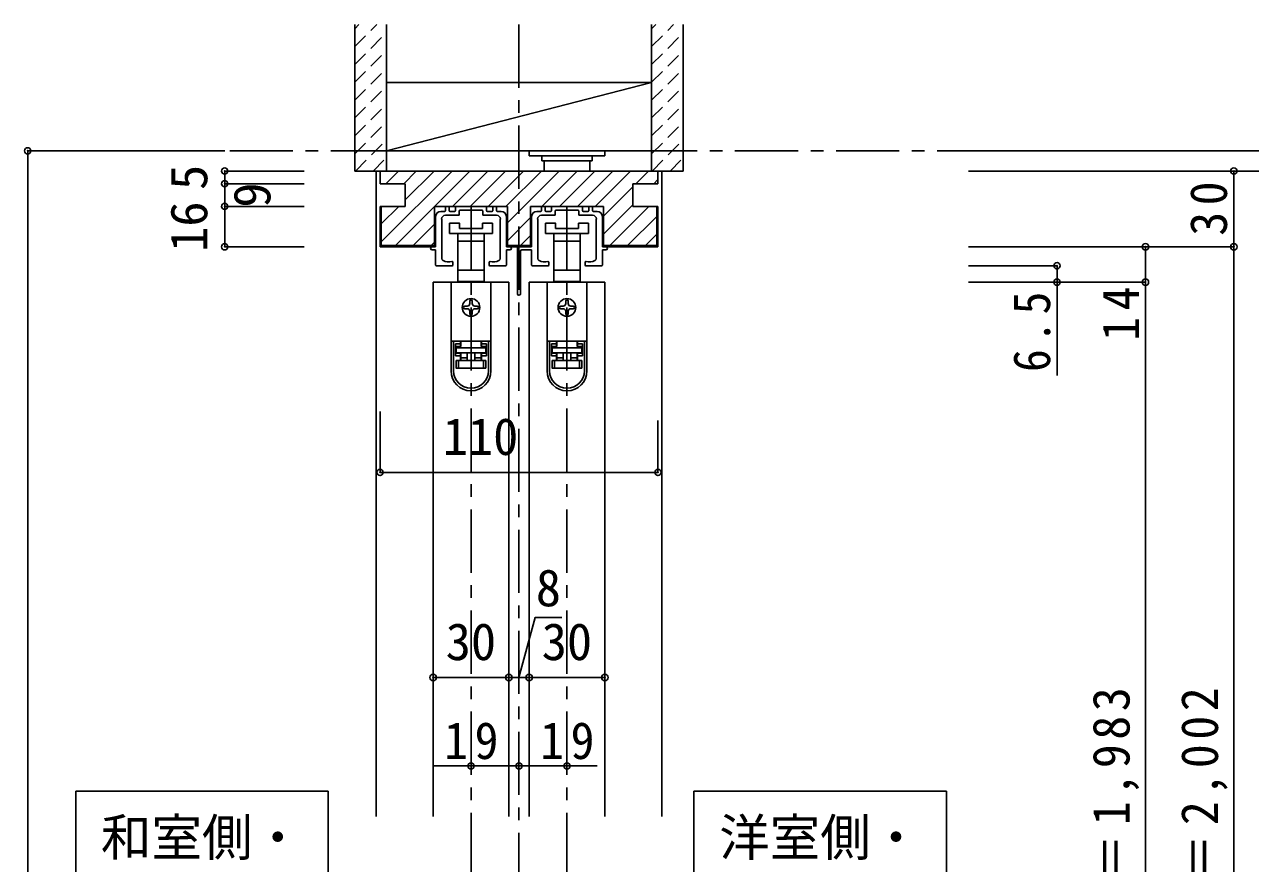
# Model space of a CAD drawing. Units: millimetres at full size, sheet at 1:5; some dimension numbers follow another scale. Extents: x -973 to 977, y -701 to 696.
# Drawn here: x -566.1 to -80.8, y -334.6 to -2.5 of the extents above; entities that cross this region are included whole.
import ezdxf
from ezdxf.enums import TextEntityAlignment as Align

# ---------------------------------------------------------------- set-up
doc = ezdxf.new("R2010")
doc.units = ezdxf.units.MM
doc.header["$LTSCALE"] = 5
doc.header["$PDMODE"] = 32
doc.header["$PDSIZE"] = 2.5
doc.linetypes.add('CHAIN1', pattern=[8, 5, -1, 1, -1])
doc.linetypes.add('DASHED1', pattern=[1.8, 1.2, -0.6])
for name, color, linetype in [('0-1_通り芯', 4, 'CHAIN1'), ('0-2_柱', 7, 'Continuous'), ('0-3_仕上げ', 2, 'Continuous'), ('0-4_枠', 3, 'Continuous'), ('0-6_扉', 6, 'Continuous'), ('0-7_金物', 7, 'Continuous'), ('0-A_文字', 7, 'Continuous'), ('0-B_寸法', 7, 'Continuous'), ('0-C_ハッチ', 4, 'Continuous')]:
    doc.layers.add(name, color=color, linetype=linetype)
doc.styles.add('ＭＳ ゴシック', font='')
doc.styles.get('ＭＳ ゴシック').set_extended_font_data('MS Gothic')

# ---------------------------------------------------------------- blocks, each defined once
blk = doc.blocks.new('下荷重(戸車)')
at = {"layer": '0-7_金物'}
for p, q in [((8.5, 37.107), (4.5, 37.107)), ((-5.25, 30.107), (0, 30.107)), ((0, 30.107), (5.25, 30.107)), ((5.25, 30.107), (5.25, 33.107)), ((5.25, 18.507), (5.25, 30.107)), ((0, 18.507), (-5.25, 18.507)), ((-5.25, 18.507), (-5.25, 14.107)), ((5.25, 18.507), (0, 18.507)), ((5.25, 14.107), (5.25, 18.507)), ((7.9, 13.807), (-7.9, 13.807)), ((-7.9, 13.807), (-7.9, -9.493)), ((-5.25, 14.107), (-4, 14.107)), ((-4, 14.107), (-4, 13.807)), ((4, 14.107), (-4, 14.107)), ((4, 14.107), (5.25, 14.107)), ((4, 13.807), (4, 14.107)), ((7.9, 13.807), (7.9, -9.493)), ((-0.5, 6.307), (-0.5, 5.307)), ((0.5, 5.307), (0.5, 6.307)), ((-1.5, 4.307), (-2.5, 4.307)), ((-2.5, 3.307), (-1.5, 3.307)), ((-0.5, 2.307), (-0.5, 1.307)), ((0.5, 1.307), (0.5, 2.307)), ((2.5, 4.307), (1.5, 4.307)), ((1.5, 3.307), (2.5, 3.307)), ((7.9, -9.493), (-7.9, -9.493)), ((-7.9, -9.493), (-7.9, -9.593)), ((-6.9, -9.593), (-7.9, -9.593)), ((-7.9, -9.593), (-7.9, -21.293)), ((-4.2, -9.593), (-6.9, -9.593)), ((-6.9, -21.293), (-6.9, -9.593)), ((-4.9, -9.593), (-4.9, -9.493)), ((-4.2, -9.593), (-4.2, -10.593)), ((-4, -11.693), (-4, -9.493)), ((4, -9.493), (4, -11.693)), ((6.9, -9.593), (4.2, -9.593)), ((4.2, -10.593), (4.2, -9.593)), ((4.9, -9.493), (4.9, -9.593)), ((6.9, -9.593), (6.9, -21.293)), ((7.9, -9.593), (6.9, -9.593)), ((7.9, -9.493), (7.9, -9.593)), ((7.9, -21.293), (7.9, -9.593)), ((-6.1, -10.593), (-6.1, -15.293)), ((-6.1, -10.593), (-4.2, -10.593)), ((-6.1, -14.293), (-4.2, -14.293)), ((-5.9, -11.693), (-5.9, -12.193)), ((-4, -11.693), (-5.9, -11.693)), ((-5.9, -12.193), (5.9, -12.193)), ((-5.9, -14.193), (-5.9, -12.193)), ((5.9, -14.193), (-5.9, -14.193)), ((-4.2, -14.293), (-4.2, -15.293)), ((-4, -16.193), (-4, -14.193)), ((-1.5, -14.193), (-1.5, -17.193)), ((1.5, -14.193), (1.5, -17.193)), ((5.9, -11.693), (4, -11.693)), ((4.2, -11.593), (4.2, -10.593)), ((4.2, -10.593), (6.1, -10.593)), ((6.1, -11.593), (4.2, -11.593)), ((5.9, -12.193), (5.9, -11.693)), ((5.9, -12.193), (5.9, -14.193)), ((6.1, -15.293), (6.1, -10.593)), ((-4.2, -15.293), (-6.1, -15.293)), ((-5.9, -17.193), (-4.9, -17.193)), ((-4.9, -17.193), (4.9, -17.193)), ((-4.9, -17.193), (-4.9, -20.193)), ((-4.2, -15.293), (-4.2, -17.193)), ((1.5, -16.193), (4, -16.193)), ((6.1, -15.293), (4.2, -15.293)), ((4.2, -17.193), (4.2, -15.293)), ((4.9, -17.193), (5.9, -17.193)), ((5.9, -17.193), (5.9, -20.193)), ((4.9, -20.193), (-4.9, -20.193))]:
    blk.add_line(p, q, dxfattribs=at)
for points in [[(-8.5, 33.107), (0, 33.107), (8.5, 33.107), (8.5, 37.107)], [(4.5, 37.107), (4.5, 35.107), (-4.5, 35.107), (-4.5, 37.107), (-8.5, 37.107), (-8.5, 33.107)], [(-5.25, 33.107), (-5.25, 30.107), (-5.25, 18.507)], [(-4.2, -10.593), (-4.2, -11.593), (-6.1, -11.593)], [(4, -14.193), (4, -16.193), (4, -17.193)], [(4.2, -15.293), (4.2, -14.293), (6.1, -14.293)], [(-4.9, -20.193), (-5.9, -20.193), (-5.9, -17.193)], [(-4, -17.193), (-4, -16.193), (-1.5, -16.193)], [(5.9, -20.193), (4.9, -20.193), (4.9, -17.193)]]:
    blk.add_lwpolyline(points, dxfattribs=at)
blk.add_circle((0, 3.807), 3.5, dxfattribs=at)
for centre, radius, start, end in [((-1.5, 5.307), 1, 270, 0), ((0, 6.307), 0.5, 90, 180), ((0, 6.307), 0.5, 0, 90), ((1.5, 5.307), 1, 180, 270), ((-2.5, 3.807), 0.5, 90, 180), ((-2.5, 3.807), 0.5, 180, 270), ((-1.5, 2.307), 1, 0, 90), ((0, 1.307), 0.5, 180, 270), ((0, 1.307), 0.5, 270, 0), ((1.5, 2.307), 1, 90, 180), ((2.5, 3.807), 0.5, 0, 90), ((2.5, 3.807), 0.5, 270, 0), ((0, -21.293), 7.9, 180, 0), ((0, -21.293), 6.9, 180, 0)]:
    blk.add_arc(centre, radius, start, end, dxfattribs=at)
blk = doc.blocks.new('02')
at = {"layer": '0-B_寸法'}
for p, q in [((-12, 6.623), (-10.45, 6.623)), ((-10.15, 6.923), (-10.15, 8.323)), ((-10.15, 5.123), (-4.95, 5.123)), ((-8.95, 8.623), (-9.85, 8.623)), ((-8.65, 6.923), (-8.65, 8.323)), ((-6.45, 6.623), (-8.35, 6.623)), ((-6.15, 8.323), (-6.15, 6.923)), ((-5.85, 8.623), (5.85, 8.623)), ((-4.65, 5.423), (-4.65, 6.823)), ((-4.35, 7.123), (-0.3, 7.123)), ((0, 7.423), (-0.3, 7.123)), ((0, 7.423), (0.3, 7.123)), ((4.35, 7.123), (0.3, 7.123)), ((4.65, 5.423), (4.65, 6.823)), ((10.15, 5.123), (4.95, 5.123)), ((6.15, 8.323), (6.15, 6.923)), ((6.45, 6.623), (8.35, 6.623)), ((8.65, 6.923), (8.65, 8.323)), ((8.95, 8.623), (9.85, 8.623)), ((10.15, 6.923), (10.15, 8.323)), ((12, 6.623), (10.45, 6.623)), ((-14, 4.623), (-14, -7.377)), ((-11.6, -11.949), (-11.6, 3.623)), ((11.6, -11.949), (11.6, 3.623)), ((14, 4.623), (14, -7.377)), ((-15.4, -7.377), (-14, -7.377)), ((-15.4, -8.577), (-14, -8.577)), ((-14, -14.577), (-14, -8.577)), ((15.4, -7.377), (14, -7.377)), ((15.4, -8.577), (14, -8.577)), ((14, -14.577), (14, -8.577)), ((-7.15, -14.577), (-7.15, -13.502)), ((7.15, -14.577), (7.15, -13.502)), ((-13.7, -14.877), (-7.45, -14.877)), ((13.7, -14.877), (7.45, -14.877))]:
    blk.add_line(p, q, dxfattribs=at)
for centre, radius, start, end in [((-12, 4.623), 2, 90, 180), ((-10.15, 3.623), 1.5, 90, 180), ((-10.45, 6.923), 0.3, 270, 0), ((-9.85, 8.323), 0.3, 90, 180), ((-8.95, 8.323), 0.3, 0, 90), ((-8.35, 6.923), 0.3, 180, 270), ((-6.45, 6.923), 0.3, 270, 0), ((-5.85, 8.323), 0.3, 90, 180), ((-4.95, 5.423), 0.3, 270, 0), ((-4.35, 6.823), 0.3, 90, 180), ((4.35, 6.823), 0.3, 0, 90), ((4.95, 5.423), 0.3, 180, 270), ((5.85, 8.323), 0.3, 0, 90), ((6.45, 6.923), 0.3, 180, 270), ((8.35, 6.923), 0.3, 270, 0), ((8.95, 8.323), 0.3, 90, 180), ((9.85, 8.323), 0.3, 0, 90), ((10.45, 6.923), 0.3, 180, 270), ((10.15, 3.623), 1.5, 0, 90), ((12, 4.623), 2, 0, 90), ((-15.4, -7.977), 0.6, 90, 180), ((-15.4, -7.977), 0.6, 180, 270), ((15.4, -7.977), 0.6, 0, 90), ((15.4, -7.977), 0.6, 270, 0), ((-10.6, -11.949), 1, 180, 243.25632), ((-8.8, -8.377), 5, 243.25632, 284.75682), ((-7.45, -13.502), 0.3, 0, 104.75682), ((7.45, -13.502), 0.3, 75.24318, 180), ((8.8, -8.377), 5, 255.24318, 296.74368), ((10.6, -11.949), 1, 296.74368, 0), ((-13.7, -14.577), 0.3, 180, 270), ((-7.45, -14.577), 0.3, 270, 0), ((7.45, -14.577), 0.3, 180, 270), ((13.7, -14.577), 0.3, 270, 0)]:
    blk.add_arc(centre, radius, start, end, dxfattribs=at)
blk = doc.blocks.new('03')
at = {"layer": '0-B_寸法'}
for p, q in [((-13.079, 5.476), (-13.079, -6.524)), ((-11.079, 7.476), (-9.529, 7.476)), ((-9.229, 7.776), (-9.229, 9.176)), ((-9.229, 5.976), (-4.029, 5.976)), ((-8.029, 9.476), (-8.929, 9.476)), ((-7.729, 7.776), (-7.729, 9.176)), ((-5.529, 7.476), (-7.429, 7.476)), ((-5.229, 9.176), (-5.229, 7.776)), ((-4.929, 9.476), (6.771, 9.476)), ((-3.729, 6.276), (-3.729, 7.676)), ((-3.429, 7.976), (0.621, 7.976)), ((0.921, 8.276), (0.621, 7.976)), ((0.921, 8.276), (1.221, 7.976)), ((5.271, 7.976), (1.221, 7.976)), ((5.571, 6.276), (5.571, 7.676)), ((11.071, 5.976), (5.871, 5.976)), ((7.071, 9.176), (7.071, 7.776)), ((7.371, 7.476), (9.271, 7.476)), ((9.571, 7.776), (9.571, 9.176)), ((9.871, 9.476), (10.771, 9.476)), ((11.071, 7.776), (11.071, 9.176)), ((12.921, 7.476), (11.371, 7.476)), ((14.921, 5.476), (14.921, -6.524)), ((-10.679, -11.096), (-10.679, 4.476)), ((12.521, -11.096), (12.521, 4.476)), ((-18.679, -25.124), (-18.679, -7.024)), ((-18.179, -6.524), (-13.079, -6.524)), ((-17.479, -25.124), (-17.479, -8.224)), ((-16.979, -7.724), (-13.079, -7.724)), ((-13.079, -13.724), (-13.079, -7.724)), ((16.321, -6.524), (14.921, -6.524)), ((16.321, -7.724), (14.921, -7.724)), ((14.921, -13.724), (14.921, -7.724)), ((-12.779, -14.024), (-6.529, -14.024)), ((-6.229, -13.724), (-6.229, -12.649)), ((8.071, -13.724), (8.071, -12.649)), ((14.621, -14.024), (8.371, -14.024))]:
    blk.add_line(p, q, dxfattribs=at)
for centre, radius, start, end in [((-11.079, 5.476), 2, 90, 180), ((-9.229, 4.476), 1.5, 90, 180), ((-9.529, 7.776), 0.3, 270, 0), ((-8.929, 9.176), 0.3, 90, 180), ((-8.029, 9.176), 0.3, 0, 90), ((-7.429, 7.776), 0.3, 180, 270), ((-5.529, 7.776), 0.3, 270, 0), ((-4.929, 9.176), 0.3, 90, 180), ((-4.029, 6.276), 0.3, 270, 0), ((-3.429, 7.676), 0.3, 90, 180), ((5.271, 7.676), 0.3, 0, 90), ((5.871, 6.276), 0.3, 180, 270), ((6.771, 9.176), 0.3, 0, 90), ((7.371, 7.776), 0.3, 180, 270), ((9.271, 7.776), 0.3, 270, 0), ((9.871, 9.176), 0.3, 90, 180), ((10.771, 9.176), 0.3, 0, 90), ((11.371, 7.776), 0.3, 180, 270), ((11.071, 4.476), 1.5, 0, 90), ((12.921, 5.476), 2, 0, 90), ((-18.179, -7.024), 0.5, 90, 180), ((-16.979, -8.224), 0.5, 90, 180), ((16.321, -7.124), 0.6, 0, 90), ((16.321, -7.124), 0.6, 270, 0), ((-12.779, -13.724), 0.3, 180, 270), ((-9.679, -11.096), 1, 180, 243.25632), ((-7.879, -7.524), 5, 243.25632, 284.75682), ((-6.529, -12.649), 0.3, 0, 104.75682), ((-6.529, -13.724), 0.3, 270, 0), ((8.371, -12.649), 0.3, 75.24318, 180), ((8.371, -13.724), 0.3, 180, 270), ((9.721, -7.524), 5, 255.24318, 296.74368), ((11.521, -11.096), 1, 296.74368, 0), ((14.621, -13.724), 0.3, 270, 0), ((-18.079, -25.124), 0.6, 180, 0)]:
    blk.add_arc(centre, radius, start, end, dxfattribs=at)

msp = doc.modelspace()

# ---------------------------------------------------------------- linework, layer by layer
at = {"layer": '0-1_通り芯'}
for p, q in [((-370.347, -2.5), (-370.347, -577.5)), ((-564.847, -52.5), (-33.347, -52.5)), ((-389.347, -74.5), (-389.347, -567.5)), ((-351.347, -74.5), (-351.347, -567.5))]:
    msp.add_line(p, q, dxfattribs=at)
at = {"layer": '0-2_柱'}
for p, q in [((-422.847, -25.5), (-422.847, -52.5)), ((-317.847, -25.5), (-422.847, -25.5)), ((-422.847, -52.5), (-317.847, -25.5)), ((-317.847, -52.5), (-317.847, -25.5)), ((-422.847, -52.5), (-317.847, -52.5))]:
    msp.add_line(p, q, dxfattribs=at)
at = {"layer": '0-3_仕上げ'}
for p, q in [((-435.347, -2.5), (-435.347, -60.5)), ((-422.847, -2.5), (-422.847, -60.5)), ((-317.847, -2.5), (-317.847, -60.5)), ((-305.347, -2.5), (-305.347, -60.5)), ((-435.347, -60.5), (-422.847, -60.5)), ((-317.847, -60.5), (-305.347, -60.5))]:
    msp.add_line(p, q, dxfattribs=at)
at = {"layer": '0-4_枠', "color": 4}
for p, q in [((-425.347, -60.5), (-426.847, -60.5)), ((-426.847, -60.5), (-426.847, -316)), ((-315.347, -60.5), (-313.847, -60.5)), ((-313.847, -60.5), (-313.847, -316))]:
    msp.add_line(p, q, dxfattribs=at)
at = {"layer": '0-4_枠'}
for p, q in [((-425.347, -65.5), (-425.347, -60.5)), ((-315.347, -60.5), (-425.347, -60.5)), ((-315.347, -65.5), (-315.347, -60.5)), ((-425.347, -65.5), (-415.347, -65.5)), ((-415.347, -65.5), (-415.347, -74.5)), ((-325.347, -65.5), (-325.347, -74.5)), ((-315.347, -65.5), (-325.347, -65.5)), ((-425.347, -74.5), (-425.347, -90.5)), ((-415.347, -74.5), (-425.347, -74.5)), ((-424.847, -74.5), (-424.847, -90)), ((-403.747, -74.5), (-374.947, -74.5)), ((-403.747, -74.5), (-403.747, -90.5)), ((-374.947, -74.5), (-374.947, -90.5)), ((-365.747, -74.5), (-336.947, -74.5)), ((-365.747, -74.5), (-365.747, -90.5)), ((-336.947, -74.5), (-336.947, -90.5)), ((-325.347, -74.5), (-315.347, -74.5)), ((-315.847, -74.5), (-315.847, -90)), ((-315.347, -74.5), (-315.347, -90.5)), ((-425.347, -90.5), (-403.747, -90.5)), ((-424.847, -90), (-403.747, -90)), ((-374.947, -90), (-365.747, -90)), ((-374.947, -90.5), (-365.747, -90.5)), ((-336.947, -90), (-315.847, -90)), ((-336.947, -90.5), (-315.347, -90.5))]:
    msp.add_line(p, q, dxfattribs=at)
at = {"layer": '0-6_扉'}
for p, q in [((-374.347, -104.5), (-404.347, -104.5)), ((-404.347, -104.5), (-404.347, -316)), ((-374.347, -104.5), (-374.347, -316)), ((-336.347, -104.5), (-366.347, -104.5)), ((-366.347, -104.5), (-366.347, -316)), ((-336.347, -104.5), (-336.347, -316))]:
    msp.add_line(p, q, dxfattribs=at)
at = {"layer": '0-7_金物'}
for p, q in [((-366.347, -52.5), (-366.347, -54.5)), ((-366.347, -52.5), (-336.347, -52.5)), ((-336.347, -52.5), (-336.347, -54.5)), ((-366.347, -54.5), (-336.347, -54.5)), ((-361.347, -54.5), (-361.347, -56.5)), ((-361.347, -56.5), (-341.347, -56.5)), ((-360.347, -56.5), (-360.347, -60.5)), ((-342.347, -60.5), (-342.347, -56.5)), ((-341.347, -54.5), (-341.347, -56.5))]:
    msp.add_line(p, q, dxfattribs=at)
at = {"layer": '0-A_文字'}
for p, q in [((-545.847, -306), (-545.847, -346)), ((-445.847, -306), (-545.847, -306)), ((-445.847, -346), (-445.847, -306)), ((-301.097, -306), (-301.097, -346)), ((-201.097, -306), (-301.097, -306)), ((-201.097, -346), (-201.097, -306))]:
    msp.add_line(p, q, dxfattribs=at)
at = {"layer": '0-B_寸法', "color": 4}
for p, q in [((-564.847, -567.5), (-564.847, -52.5)), ((-564.847, -52.5), (-486.847, -52.5)), ((-52.347, -52.5), (-192.347, -52.5)), ((-486.847, -60.5), (-455.347, -60.5)), ((-486.847, -60.5), (-486.847, -65.5)), ((-52.347, -60.5), (-192.347, -60.5)), ((-87.347, -567.5), (-87.347, -60.5)), ((-486.847, -65.5), (-455.347, -65.5)), ((-486.847, -65.5), (-486.847, -74.5)), ((-486.847, -74.5), (-455.347, -74.5)), ((-486.847, -74.5), (-486.847, -90.5)), ((-486.847, -90.5), (-455.347, -90.5)), ((-87.347, -90.5), (-192.347, -90.5)), ((-122.347, -90.5), (-122.347, -547.5)), ((-157.347, -98), (-192.347, -98)), ((-157.347, -98), (-157.347, -141.495)), ((-122.347, -104.5), (-192.347, -104.5)), ((-425.347, -179.804), (-425.347, -155.746)), ((-315.347, -179.804), (-315.347, -159.246)), ((-425.347, -179.804), (-315.347, -179.804)), ((-404.347, -261), (-336.347, -261)), ((-389.347, -296), (-370.347, -296)), ((-370.347, -296), (-351.347, -296))]:
    msp.add_line(p, q, dxfattribs=at)
at = {"layer": '0-B_寸法', "color": 4, "linetype": 'CHAIN1'}
msp.add_line((-404.347, -296), (-336.347, -296), dxfattribs=at)
at = {"layer": '0-B_寸法', "color": 4}
msp.add_lwpolyline([(-370.347, -261), (-363.931, -237.198), (-353.442, -237.198)], dxfattribs=at)
at = {"layer": '0-B_寸法'}
for p in [(-564.847, -52.5), (-486.847, -60.5), (-87.347, -60.5), (-486.847, -65.5), (-486.847, -74.5), (-486.847, -90.5), (-122.347, -90.5), (-87.347, -90.5), (-157.347, -98), (-157.347, -104.5), (-122.347, -104.5), (-425.347, -179.804), (-315.347, -179.804), (-404.347, -261), (-374.347, -261), (-366.347, -261), (-336.347, -261), (-389.347, -296), (-370.347, -296), (-351.347, -296)]:
    msp.add_point(p, dxfattribs=at)
at = {"layer": '0-C_ハッチ', "linetype": 'DASHED1'}
for p, q in [((-435.347, -4.149), (-433.698, -2.5)), ((-435.347, -11.22), (-426.627, -2.5)), ((-317.847, -4.149), (-316.198, -2.5)), ((-317.847, -11.22), (-309.127, -2.5)), ((-435.347, -18.292), (-422.847, -5.792)), ((-317.847, -18.292), (-305.347, -5.792)), ((-435.347, -25.363), (-422.847, -12.863)), ((-317.847, -25.363), (-305.347, -12.863)), ((-435.347, -32.434), (-422.847, -19.934)), ((-317.847, -32.434), (-305.347, -19.934)), ((-435.347, -39.505), (-422.847, -27.005)), ((-317.847, -39.505), (-305.347, -27.005)), ((-435.347, -46.576), (-422.847, -34.076)), ((-317.847, -46.576), (-305.347, -34.076)), ((-435.347, -53.647), (-422.847, -41.147)), ((-317.847, -53.647), (-305.347, -41.147)), ((-435.129, -60.5), (-422.847, -48.218)), ((-317.629, -60.5), (-305.347, -48.218)), ((-428.058, -60.5), (-422.847, -55.289)), ((-310.558, -60.5), (-305.347, -55.289))]:
    msp.add_line(p, q, dxfattribs=at)
at = {"layer": '0-C_ハッチ'}
for p, q in [((-425.144, -60.5), (-425.347, -60.703)), ((-424.847, -88.487), (-396.86, -60.5)), ((-423.073, -65.5), (-418.073, -60.5)), ((-419.289, -90), (-389.789, -60.5)), ((-416.002, -65.5), (-411.002, -60.5)), ((-415.347, -71.916), (-403.931, -60.5)), ((-396.718, -74.5), (-382.718, -60.5)), ((-389.647, -74.5), (-375.647, -60.5)), ((-382.576, -74.5), (-368.576, -60.5)), ((-375.505, -74.5), (-361.505, -60.5)), ((-374.947, -81.013), (-354.434, -60.5)), ((-361.363, -74.5), (-347.363, -60.5)), ((-354.292, -74.5), (-340.292, -60.5)), ((-347.221, -74.5), (-333.221, -60.5)), ((-340.15, -74.5), (-326.15, -60.5)), ((-324.078, -65.5), (-319.078, -60.5)), ((-336.947, -78.369), (-325.347, -66.769)), ((-317.007, -65.5), (-315.347, -63.84)), ((-424.847, -81.416), (-417.931, -74.5)), ((-336.947, -85.44), (-325.347, -73.84)), ((-334.436, -90), (-318.936, -74.5)), ((-412.218, -90), (-403.747, -81.529)), ((-374.947, -88.084), (-365.747, -78.884)), ((-327.365, -90), (-315.847, -78.482)), ((-369.792, -90), (-365.747, -85.955)), ((-320.294, -90), (-315.847, -85.553)), ((-405.147, -90), (-403.747, -88.6))]:
    msp.add_line(p, q, dxfattribs=at)

# ---------------------------------------------------------------- block references
at = {"layer": '0-7_金物'}
for name, p in [('02', (-389.347, -83.123)), ('03', (-352.268, -83.976)), ('下荷重(戸車)', (-389.347, -118.307)), ('下荷重(戸車)', (-351.347, -118.307))]:
    msp.add_blockref(name, p, dxfattribs=at)

# ---------------------------------------------------------------- texts
at = {"layer": '0-A_文字', "style": 'ＭＳ ゴシック'}
for s, p in [('和室側・', (-535.847, -336)), ('洋室側・', (-291.097, -336))]:
    msp.add_text(s, height=14.66, dxfattribs=at).set_placement(p, align=Align.BOTTOM_LEFT)
at = {"layer": '0-B_寸法', "style": 'ＭＳ ゴシック'}
for s, p in [('5', (-489.347, -68)), ('9', (-464.347, -75)), ('16', (-489.347, -92.5))]:
    msp.add_text(s, height=14.66, rotation=90, dxfattribs=at).set_placement(p, align=Align.BOTTOM_LEFT)
for s, p in [('110', (-400.534, -177.304)), ('8', (-363.687, -237.198)), ('30', (-399.347, -258.5)), ('30', (-361.347, -258.5))]:
    msp.add_text(s, height=14.66, dxfattribs=at).set_placement(p, align=Align.BOTTOM_LEFT)
at = {"layer": '0-B_寸法', "char_height": 14.66, "attachment_point": 7, "rotation": 90, "style": 'ＭＳ ゴシック'}
for s, insert in [('\\T1.27;\\W0.95;30', (-89.847, -86.125)), ('\\T1.27;\\W0.9;6.5', (-159.847, -140.029)), ('\\T1.27;\\W0.95;14', (-124.847, -127.75)), ('\\T1.19;\\W0.95;ＤＨ＝1,983', (-124.847, -387.25)), ('\\T1.19;\\W0.95;枠内＝2,002', (-89.847, -387.25))]:
    msp.add_mtext(s, dxfattribs=dict(at, insert=insert))
at = {"layer": '0-B_寸法', "char_height": 14.66, "attachment_point": 7, "style": 'ＭＳ ゴシック'}
for insert in [(-399.972, -293.5), (-361.972, -293.5)]:
    msp.add_mtext('\\T1.27;\\W0.95;19', dxfattribs=dict(at, insert=insert))

doc.saveas('drawing.dxf')
